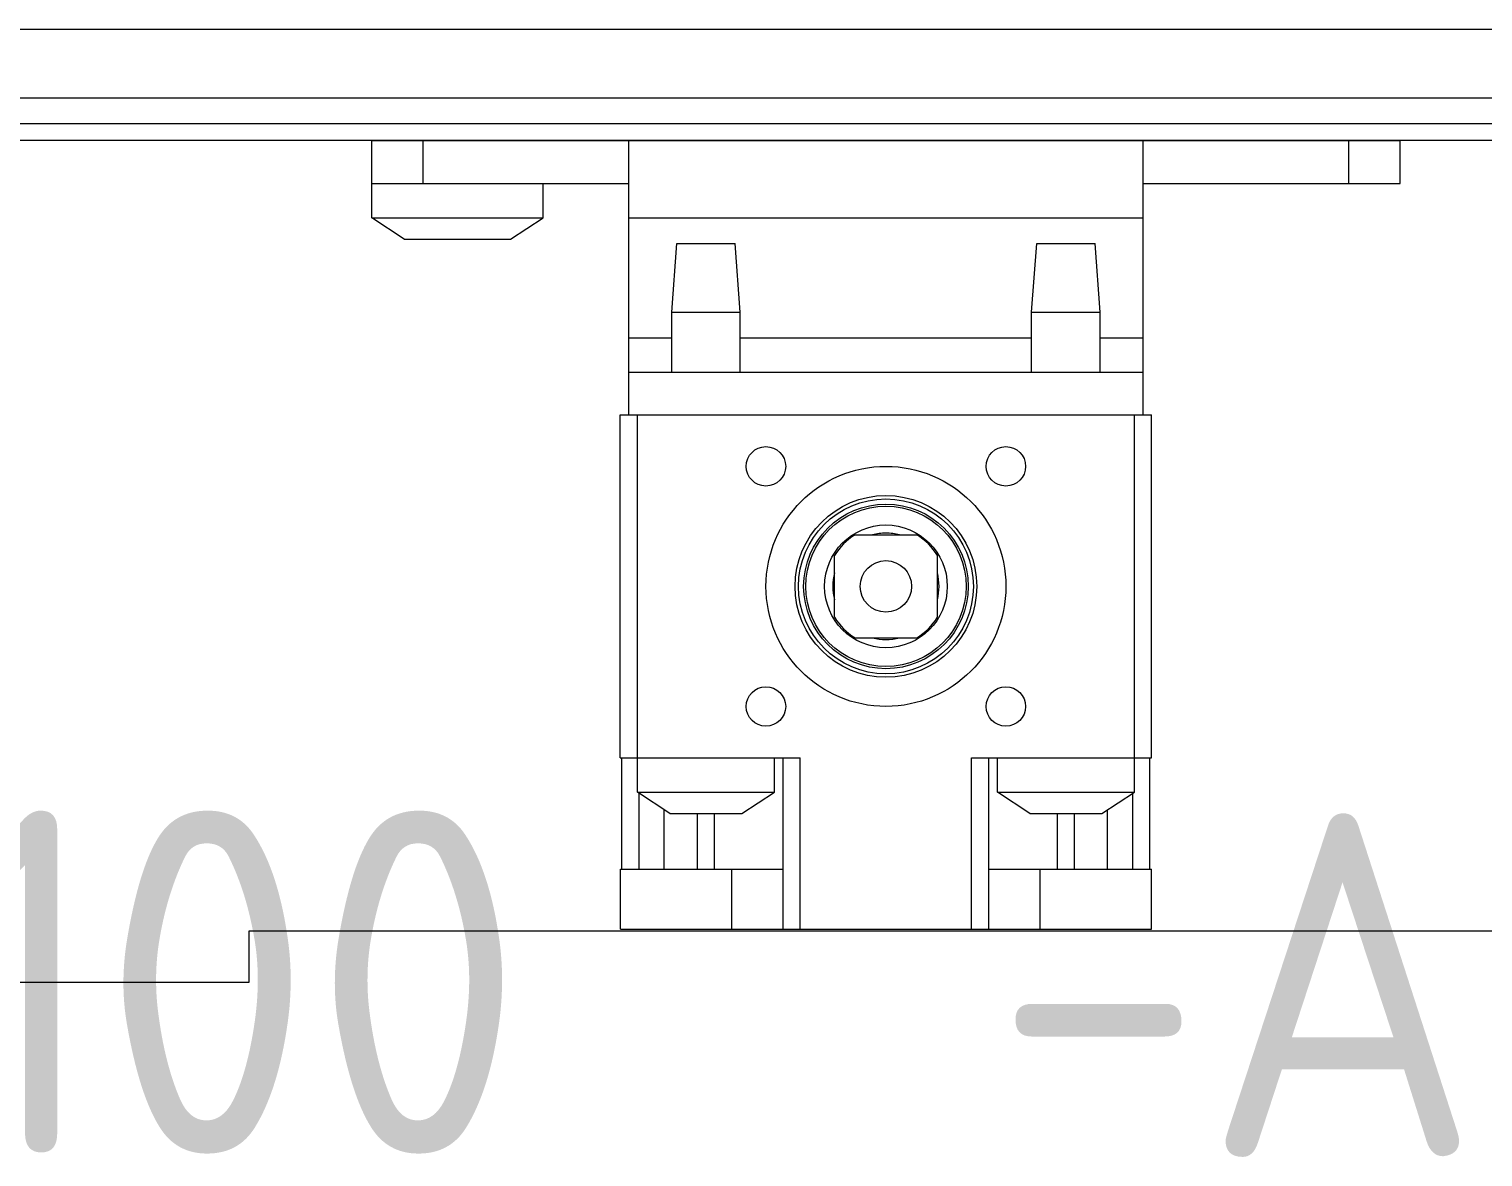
# Model space of a CAD drawing. Header units: millimetres. Extents: x 1359 to 3577, y 1333 to 3557.
# Drawn here: x 2544.3 to 2629.1, y 3341.4 to 3407.2 of the extents above; entities that cross this region are included whole.
import ezdxf
from ezdxf.enums import TextEntityAlignment as Align

# ---------------------------------------------------------------- set-up
doc = ezdxf.new("R2010")
doc.units = ezdxf.units.MM
doc.layers.add('000-PI-Oprema', color=30, linetype='Continuous', lineweight=5)
doc.layers.add('000-PI-ORMAR', color=2, linetype='Continuous')
doc.layers.add('002-PI-Kabelska kanalica', color=150, linetype='Continuous')
doc.styles.add('PI0', font='isocpeur.ttf', dxfattribs={"width": 0.9})

# ---------------------------------------------------------------- blocks, each defined once
blk = doc.blocks.new('montazna 2000x1000')
at = {"layer": '000-PI-ORMAR', "color": 0, "linetype": 'ByBlock', "lineweight": 0}
for p, q in [((44, 1893), (44, 1890)), ((855, 1893), (44, 1893)), ((44, 1890), (0, 1890))]:
    blk.add_line(p, q, dxfattribs=at)
blk = doc.blocks.new('sklopka_vrata_8MF1000-2VL')
at = {"layer": '000-PI-Oprema', "color": 0, "linetype": 'ByBlock', "lineweight": 0}
for p, q in [((-30, 0), (30, 0)), ((-30, -4.5), (-30, 0)), ((-27, -2.5), (-27, 0)), ((-15, -16), (-15, 0)), ((15, -16), (15, 0)), ((27, -2.5), (27, 0)), ((30, -2.5), (30, 0)), ((-30, -2.5), (-27, -2.5)), ((-27, -2.5), (-15, -2.5)), ((-20, -4.5), (-20, -2.5)), ((15, -2.5), (30, -2.5)), ((-28.1, -5.75), (-30, -4.5)), ((-30, -4.5), (-20, -4.5)), ((-21.9, -5.75), (-20, -4.5)), ((-15, -4.5), (15, -4.5)), ((-28.1, -5.75), (-21.9, -5.75)), ((-12.5, -10), (-12.2, -6)), ((-12.2, -6), (-8.8, -6)), ((-8.5, -10), (-8.8, -6)), ((8.5, -10), (8.8, -6)), ((8.8, -6), (12.2, -6)), ((12.5, -10), (12.2, -6)), ((-12.5, -10), (-8.5, -10)), ((-12.5, -13.499994), (-12.5, -10)), ((-8.5, -13.499994), (-8.5, -10)), ((8.5, -10), (12.5, -10)), ((8.5, -13.499994), (8.5, -10)), ((12.5, -13.499994), (12.5, -10)), ((-15, -11.5), (-12.499996, -11.5)), ((-8.499996, -11.5), (8.500004, -11.5)), ((12.500004, -11.5), (15, -11.5)), ((-15, -13.5), (15, -13.5)), ((-15.5, -16), (15.5, -16)), ((-15.5, -36), (-15.5, -16)), ((-14.5, -38), (-14.5, -16)), ((14.5, -38), (14.5, -16)), ((15.5, -36), (15.5, -16)), ((-1.802776, -23), (1.802776, -23)), ((-3, -27.802775), (-3, -24.197225)), ((3, -27.802775), (3, -24.197225)), ((-1.802776, -29), (1.802776, -29)), ((-15.5, -36), (-5, -36)), ((-15.400001, -42.49), (-15.400001, -36)), ((-6.5, -38), (-6.5, -36)), ((-6, -46), (-6, -36)), ((-5, -46), (-5, -36)), ((5, -36), (14.5, -36)), ((5, -46), (5, -36)), ((6, -46), (6, -36)), ((6.5, -38), (6.5, -36)), ((8.85, -36), (13.15, -36)), ((14.5, -36), (15.5, -36)), ((15.4, -42.49), (15.4, -36)), ((-12.6, -39.25), (-14.5, -38)), ((-14.5, -38), (-6.5, -38)), ((-14.400001, -42.49), (-14.400001, -38.065784)), ((-8.4, -39.25), (-6.5, -38)), ((8.4, -39.25), (6.5, -38)), ((6.5, -38), (14.5, -38)), ((12.6, -39.25), (14.5, -38)), ((14.4, -42.49), (14.4, -38.065788)), ((-12.936492, -42.49), (-12.936492, -39.02862)), ((-12.6, -39.25), (-8.4, -39.25)), ((-11.000001, -42.49), (-11.000001, -39.249996)), ((-10.000001, -42.49), (-10.000001, -39.249996)), ((8.4, -39.25), (12.6, -39.25)), ((10, -42.49), (10, -39.249996)), ((11, -42.49), (11, -39.249996)), ((12.936492, -42.49), (12.936492, -39.028624)), ((-15.49, -42.49), (-8.99, -42.49)), ((-15.49, -45.99), (-15.49, -42.49)), ((-8.99, -42.49), (-6.029656, -42.49)), ((-8.99, -45.99), (-8.99, -42.49)), ((-6.029656, -42.5), (-6.029656, -42.49)), ((-6.029656, -42.5), (-6, -42.5)), ((6, -42.5), (6.029654, -42.5)), ((6.029654, -42.49), (15.49, -42.49)), ((6.029654, -42.5), (6.029654, -42.49)), ((8.99, -45.99), (8.99, -42.49)), ((15.49, -45.99), (15.49, -42.49)), ((-15.49, -45.99), (-8.99, -45.99)), ((-15.4, -46), (-15.4, -45.99)), ((-15.4, -46), (-5.999961, -46)), ((-8.99, -45.99), (-6.000001, -45.99)), ((-6, -46), (-5, -46)), ((-5, -46), (5, -46)), ((5, -46), (6, -46)), ((6, -45.99), (15.49, -45.99)), ((6.00004, -46), (15.4, -46)), ((15.4, -46), (15.4, -45.99))]:
    blk.add_line(p, q, dxfattribs=at)
for centre, radius in [((-7, -19), 1.15), ((7, -19), 1.15), ((0, -26), 7), ((0, -26), 5.3), ((0, -26), 5.1), ((0, -26), 4.8), ((0, -26), 4.679181), ((0, -26), 3.579607), ((0, -26), 1.499969), ((-7, -33), 1.15), ((7, -33), 1.15)]:
    blk.add_circle(centre, radius, dxfattribs=at)
for radius, start, end in [(3.100426, 90, 104.622596), (3.100426, 75.377404, 90), (3.5, 121.002719, 148.997284), (3.5, 31.002716, 58.997281), (3.100426, 165.377152, 194.622848), (3.100426, 345.377406, 14.622594), (3.5, 211.002716, 238.997281), (3.5, 301.002719, 328.997284), (3.100426, 255.377156, 284.622844)]:
    blk.add_arc((0, -26), radius, start, end, dxfattribs=at)

msp = doc.modelspace()

# ---------------------------------------------------------------- linework, layer by layer
at = {"layer": '002-PI-Kabelska kanalica', "color": 0, "linetype": 'ByBlock', "lineweight": 0}
for p, q in [((2478.821, 3407.155), (3446.321, 3407.155)), ((2478.821, 3403.155), (2965.221, 3403.155)), ((2478.821, 3401.655), (2962.846, 3401.655)), ((2962.846, 3400.655), (2466.571, 3400.655))]:
    msp.add_line(p, q, dxfattribs=at)

# ---------------------------------------------------------------- block references
for name, p in [('sklopka_vrata_8MF1000-2VL', (2594.246, 3400.655)), ('montazna 2000x1000', (2513.071, 1461.556))]:
    msp.add_blockref(name, p, dxfattribs=at)

# ---------------------------------------------------------------- texts
at = {"layer": '002-PI-Kabelska kanalica', "color": 0, "linetype": 'ByBlock', "lineweight": 0, "style": 'PI0', "width": 0.9}
for s, p in [('-A100', (2542.073, 3351.556)), ('-A101', (2629.923, 3351.401))]:
    msp.add_text(s, height=20, dxfattribs=at).set_placement(p, align=Align.MIDDLE)

doc.saveas('drawing.dxf')
